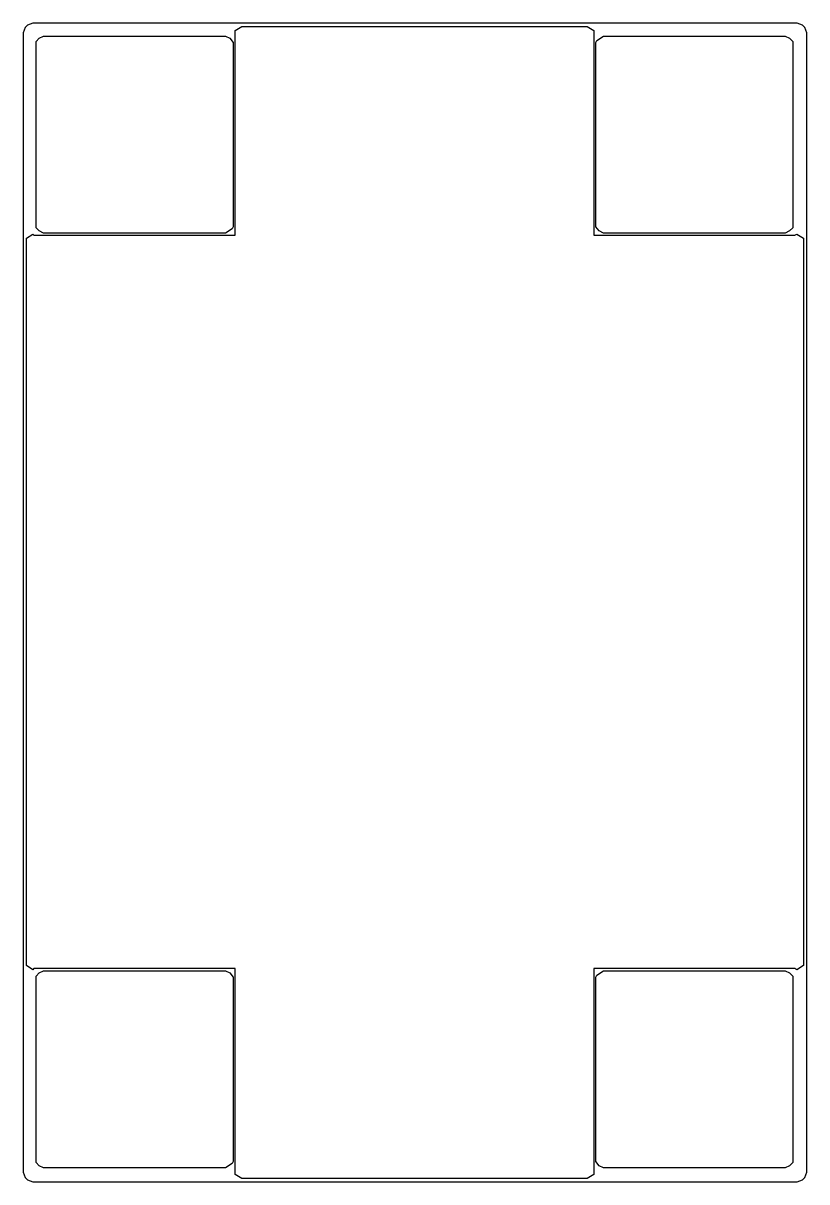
# Model space of a CAD drawing. Header units: millimetres. Extents: x 14 to 196, y 14 to 283.
import ezdxf

# ---------------------------------------------------------------- set-up
doc = ezdxf.new("R2010")
doc.units = ezdxf.units.MM
doc.layers.add('HOLES', color=1, linetype='CONTINUOUS')
doc.layers.add('OUTER', color=3, linetype='CONTINUOUS')

msp = doc.modelspace()

# ---------------------------------------------------------------- linework, layer by layer
at = {"layer": 'HOLES'}
for points in [[(64.75, 282.25), (145, 282.25), (146.500001, 281.31291), (146.499999, 233.75), (193.25, 233.75), (193.706205, 234.027026), (195.250004, 233.062908), (195.249996, 64.187092), (193.706199, 63.222974), (193.25, 63.5), (146.500001, 63.5), (146.499999, 15.687078), (145, 14.75), (64.75, 14.75), (63.249999, 15.687084), (63.250001, 63.5), (16.5, 63.5), (16.250204, 63.250204), (14.749996, 64.187099), (14.750004, 233.062909), (16.250202, 233.999798), (16.5, 233.75), (63.249999, 233.75), (63.250001, 281.312907)], [(17.000001, 278.750001), (17.75, 279.5), (18.75, 280), (61, 280), (62, 279.5), (62.75, 278.5), (62.75, 235.75), (62.5, 235.25), (61, 234.25), (18.75, 234.25), (17.75, 234.75), (16.999999, 235.500001)], [(147.25, 279), (148.75, 280), (191, 280), (192, 279.5), (192.750001, 278.749999), (192.749999, 235.499999), (192, 234.75), (191, 234.25), (148.75, 234.25), (147.75, 234.75), (147, 235.75), (147, 278.5)], [(17.000001, 61.750001), (17.75, 62.5), (18.75, 63), (61, 63), (62, 62.5), (62.75, 61.5), (62.75, 18.75), (62.5, 18.25), (61, 17.25), (18.75, 17.25), (17.75, 17.75), (16.999999, 18.500001)], [(147.25, 62), (148.75, 63), (191, 63), (192, 62.5), (192.750001, 61.749999), (192.749999, 18.499999), (192, 17.75), (191, 17.25), (148.75, 17.25), (147.75, 17.75), (147, 18.75), (147, 61.5)]]:
    msp.add_lwpolyline(points, close=True, dxfattribs=at)
at = {"layer": 'OUTER'}
msp.add_lwpolyline([(15, 282.5), (14.5, 282), (14, 280.75), (14, 16.25), (14.5, 15), (15, 14.5), (16.25, 14), (193.75, 14), (195, 14.5), (195.5, 15), (196, 16.25), (196, 280.75), (195.5, 282), (195, 282.5), (193.75, 283), (16.25, 283)], close=True, dxfattribs=at)

doc.saveas('drawing.dxf')
